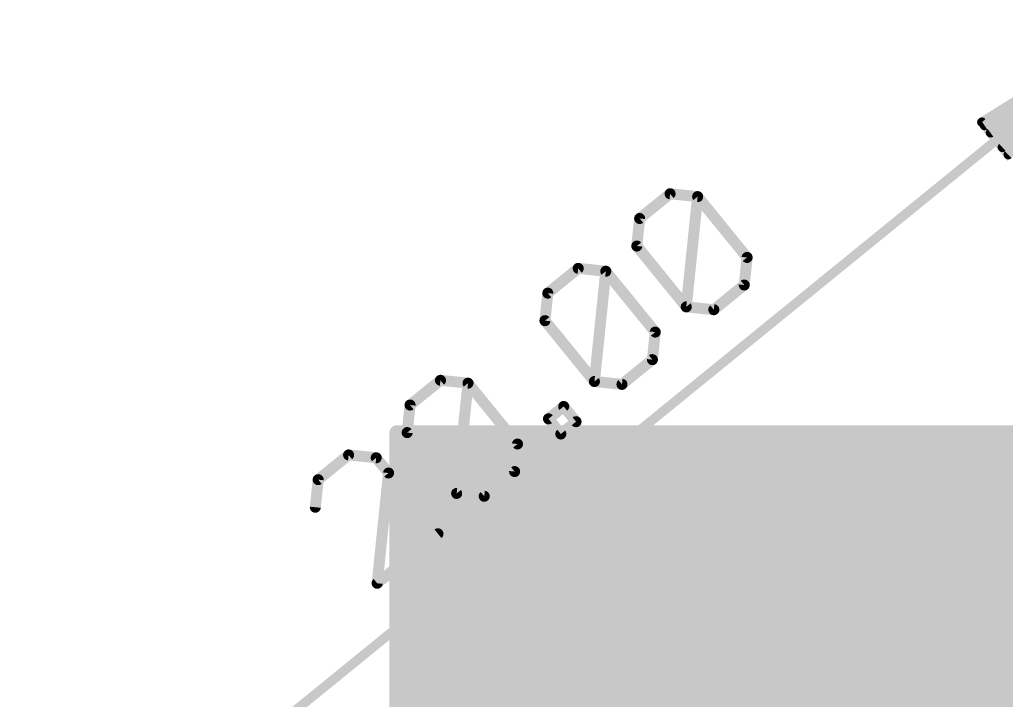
# Model space of a CAD drawing. Extents: x -39 to 92, y -66 to 29.
# Drawn here: x -5.2 to 8.44, y 18.29 to 27.71 of the extents above; entities that cross this region are included whole.
import ezdxf

# ---------------------------------------------------------------- set-up
doc = ezdxf.new("R2010")
doc.units = 0
for name, color, linetype in [('20', 53, 'CONTINUOUS'), ('29', 40, 'CONTINUOUS'), ('47', 4, 'CONTINUOUS')]:
    doc.layers.add(name, color=color, linetype=linetype)

msp = doc.modelspace()

# ---------------------------------------------------------------- linework, layer by layer
at = {"layer": '20', "const_width": 0.2032}
msp.add_lwpolyline([(11.0109, 0.9982, 1), (11.0109, 20.9982, 1), (11.0109, 0.9982)], format="xyb", dxfattribs=at)
at = {"layer": '29', "const_width": 0.2032}
for points in [[(0.0109, 10.9982), (0.0109, 21.9982)], [(0.0109, 21.9982), (11.0109, 21.9982)], [(0.0109, 21.9456), (11.0109, 21.9456)], [(0.0109, 21.7424), (11.0109, 21.7424)], [(0.0109, 21.5392), (11.0109, 21.5392)], [(0.0109, 21.336), (11.0109, 21.336)], [(0.0109, 21.1328), (11.0109, 21.1328)], [(0.0109, 20.9296), (11.0109, 20.9296)], [(0.0109, 20.7264), (11.0109, 20.7264)], [(0.0109, 20.5232), (11.0109, 20.5232)], [(0.0109, 20.32), (11.0109, 20.32)], [(0.0109, 20.1168), (11.0109, 20.1168)], [(0.0109, 19.9136), (11.0109, 19.9136)], [(0.0109, 19.7104), (11.0109, 19.7104)], [(0.0109, 19.5072), (11.0109, 19.5072)], [(0.0109, 19.304), (11.0109, 19.304)], [(0.0109, 19.1008), (10.5564, 19.1008)], [(0.0109, 18.8976), (9.6102, 18.8976)], [(0.0109, 18.6944), (9.3816, 18.6944)], [(0.0109, 18.4912), (9.153, 18.4912)], [(0.0109, 18.288), (8.9244, 18.288)]]:
    msp.add_lwpolyline(points, dxfattribs=at)
at = {"layer": '29'}
for points, const_width in [([(0.0617, 21.9982, 1), (-0.0399, 21.9982)], 0.1016), ([(0.0109, 22.049, 1), (0.0109, 21.9474)], 0.1016), ([(0.0109, 21.9964, 1), (0.0109, 21.8948)], 0.1016), ([(0.0109, 21.7932, 1), (0.0109, 21.6916)], 0.1016), ([(0.0109, 21.59, 1), (0.0109, 21.4884)], 0.1016), ([(0.0109, 21.3868, 1), (0.0109, 21.2852)], 0.1016), ([(0.0109, 21.1836, 1), (0.0109, 21.082)], 0.1016), ([(0.0109, 20.9804, 1), (0.0109, 20.8788)], 0.1016), ([(0.0109, 20.7772, 1), (0.0109, 20.6756)], 0.1016), ([(0.0109, 20.574, 1), (0.0109, 20.4724)], 0.1016), ([(0.0109, 20.3708, 1), (0.0109, 20.2692)], 0.1016), ([(0.0109, 20.1676, 1), (0.0109, 20.066)], 0.1016), ([(0.0109, 19.9644, 1), (0.0109, 19.8628)], 0.1016), ([(0.0109, 19.7612, 1), (0.0109, 19.6596)], 0.1016), ([(0.0109, 19.558, 1), (0.0109, 19.4564)], 0.1016), ([(0.0109, 19.3548, 1), (0.0109, 19.2532)], 0.1016), ([(0.0109, 19.1516, 1), (0.0109, 19.05)], 0.1016), ([(13.9309, 16.0582, 1.0308), (8.0809, 16.0482)], 0.2032), ([(0.0109, 18.9484, 1), (0.0109, 18.8468)], 0.1016), ([(0.0109, 18.7452, 1), (0.0109, 18.6436)], 0.1016), ([(0.0109, 18.542, 1), (0.0109, 18.4404)], 0.1016), ([(0.0109, 18.3388, 1), (0.0109, 18.2372)], 0.1016)]:
    msp.add_lwpolyline(points, format="xyb", dxfattribs=dict(at, const_width=const_width))
at = {"layer": '47'}
for points, const_width in [([(-5.1395, 15.1039), (10.272, 27.6459)], 0.13), ([(10.272, 27.6459), (8.1043, 26.2934)], 0.13), ([(10.272, 27.6459), (8.1417, 26.2475)], 0.13), ([(10.272, 27.6459), (8.2238, 26.1466)], 0.13), ([(8.3879, 25.945), (10.272, 27.6459)], 0.13), ([(8.4699, 25.8442), (10.272, 27.6459)], 0.13), ([(8.1043, 26.2934), (8.5073, 25.7982)], 0.13), ([(3.3708, 24.9609), (3.7917, 25.303)], 0.1524), ([(3.7917, 25.303), (4.1731, 25.2636)], 0.1524), ([(4.0155, 23.7377), (4.1731, 25.2636)], 0.1524), ([(4.1731, 25.2636), (4.8572, 24.4218)], 0.1524), ([(3.3314, 24.5795), (3.3708, 24.9609)], 0.1524), ([(4.0155, 23.7377), (3.3314, 24.5795)], 0.1524), ([(4.8572, 24.4218), (4.8178, 24.0404)], 0.1524), ([(2.1003, 23.9284), (2.5212, 24.2705)], 0.1524), ([(2.5212, 24.2705), (2.9026, 24.231)], 0.1524), ([(2.745, 22.7052), (2.9026, 24.231)], 0.1524), ([(2.9026, 24.231), (3.5867, 23.3893)], 0.1524), ([(4.8178, 24.0404), (4.3969, 23.6983)], 0.1524), ([(2.0609, 23.547), (2.1003, 23.9284)], 0.1524), ([(4.3969, 23.6983), (4.0155, 23.7377)], 0.1524), ([(2.745, 22.7052), (2.0609, 23.547)], 0.1524), ([(3.5867, 23.3893), (3.5473, 23.0079)], 0.1524), ([(3.5473, 23.0079), (3.1264, 22.6658)], 0.1524), ([(0.1946, 22.3797), (0.6154, 22.7217)], 0.1524), ([(0.6154, 22.7217), (0.9969, 22.6823)], 0.1524), ([(0.8392, 21.1565), (0.9969, 22.6823)], 0.1524), ([(0.9969, 22.6823), (1.681, 21.8405)], 0.1524), ([(3.1264, 22.6658), (2.745, 22.7052)], 0.1524), ([(0.1551, 21.9982), (0.1946, 22.3797)], 0.1524), ([(2.1097, 22.189), (2.3201, 22.36)], 0.1524), ([(2.3201, 22.36), (2.4912, 22.1496)], 0.1524), ([(2.2807, 21.9785), (2.1097, 22.189)], 0.1524), ([(2.4912, 22.1496), (2.2807, 21.9785)], 0.1524), ([(0.8392, 21.1565), (0.1551, 21.9982)], 0.1524), ([(1.681, 21.8405), (1.6415, 21.4591)], 0.1524), ([(-0.6551, 21.6892), (-1.0759, 21.3472)], 0.1524), ([(-0.2736, 21.6498), (-0.6551, 21.6892)], 0.1524), ([(-0.1026, 21.4393), (-0.2736, 21.6498)], 0.1524), ([(-0.2603, 19.9135), (-0.1026, 21.4393)], 0.1524), ([(1.6415, 21.4591), (1.2207, 21.117)], 0.1524), ([(-1.0759, 21.3472), (-1.1154, 20.9657)], 0.1524), ([(1.2207, 21.117), (0.8392, 21.1565)], 0.1524), ([(0.5815, 20.5976), (-0.2603, 19.9135)], 0.1524)]:
    msp.add_lwpolyline(points, dxfattribs=dict(at, const_width=const_width))
for points, const_width in [([(8.1295, 26.3139, 1), (8.0791, 26.2729)], 0.065), ([(8.0871, 26.321, 1), (8.1215, 26.2658)], 0.065), ([(8.1239, 26.2746, 1), (8.1595, 26.2203)], 0.065), ([(8.2046, 26.1729, 1), (8.243, 26.1204)], 0.065), ([(8.3661, 25.9691, 1), (8.4097, 25.9209)], 0.065), ([(8.447, 25.8671, 1), (8.4929, 25.8212)], 0.065), ([(3.7956, 25.3409, 1), (3.7878, 25.2651)], 0.0762), ([(3.8157, 25.2734, 1), (3.7677, 25.3325)], 0.0762), ([(4.2027, 25.2876, 1), (4.1436, 25.2395)], 0.0762), ([(4.211, 25.2596, 1), (4.1352, 25.2675)], 0.0762), ([(4.1692, 25.2257, 1), (4.1771, 25.3015)], 0.0762), ([(3.3468, 24.9905, 1), (3.3948, 24.9314)], 0.0762), ([(3.4087, 24.957, 1), (3.3329, 24.9649)], 0.0762), ([(3.361, 24.6035, 1), (3.3018, 24.5555)], 0.0762), ([(3.2935, 24.5834, 1), (3.3693, 24.5756)], 0.0762), ([(4.8951, 24.4179, 1), (4.8193, 24.4257)], 0.0762), ([(4.8276, 24.3978, 1), (4.8868, 24.4458)], 0.0762), ([(2.5251, 24.3084, 1), (2.5173, 24.2326)], 0.0762), ([(2.5452, 24.2409, 1), (2.4972, 24.3)], 0.0762), ([(2.9322, 24.2551, 1), (2.8731, 24.207)], 0.0762), ([(2.9405, 24.2271, 1), (2.8647, 24.235)], 0.0762), ([(2.8987, 24.1932, 1), (2.9066, 24.2689)], 0.0762), ([(4.7799, 24.0443, 1), (4.8557, 24.0364)], 0.0762), ([(4.8418, 24.0108, 1), (4.7938, 24.0699)], 0.0762), ([(2.0763, 23.958, 1), (2.1243, 23.8989)], 0.0762), ([(2.1382, 23.9245, 1), (2.0624, 23.9323)], 0.0762), ([(4.0194, 23.7756, 1), (4.0116, 23.6998)], 0.0762), ([(3.9776, 23.7417, 1), (4.0534, 23.7338)], 0.0762), ([(3.9859, 23.7137, 1), (4.045, 23.7618)], 0.0762), ([(4.3729, 23.7279, 1), (4.421, 23.6688)], 0.0762), ([(4.393, 23.6604, 1), (4.4008, 23.7362)], 0.0762), ([(2.0905, 23.571, 1), (2.0313, 23.523)], 0.0762), ([(2.023, 23.5509, 1), (2.0988, 23.5431)], 0.0762), ([(3.6246, 23.3854, 1), (3.5488, 23.3932)], 0.0762), ([(3.5571, 23.3653, 1), (3.6163, 23.4133)], 0.0762), ([(3.5713, 22.9783, 1), (3.5233, 23.0374)], 0.0762), ([(3.5094, 23.0118, 1), (3.5852, 23.0039)], 0.0762), ([(0.6193, 22.7596, 1), (0.6115, 22.6838)], 0.0762), ([(0.6395, 22.6921, 1), (0.5914, 22.7513)], 0.0762), ([(1.0264, 22.7063, 1), (0.9673, 22.6583)], 0.0762), ([(1.0348, 22.6784, 1), (0.959, 22.6862)], 0.0762), ([(0.993, 22.6444, 1), (1.0008, 22.7202)], 0.0762), ([(2.7489, 22.7431, 1), (2.741, 22.6673)], 0.0762), ([(2.7071, 22.7092, 1), (2.7829, 22.7013)], 0.0762), ([(2.7154, 22.6812, 1), (2.7745, 22.7293)], 0.0762), ([(3.1024, 22.6954, 1), (3.1504, 22.6362)], 0.0762), ([(3.1225, 22.6279, 1), (3.1303, 22.7037)], 0.0762), ([(0.1705, 22.4092, 1), (0.2186, 22.3501)], 0.0762), ([(0.2325, 22.3757, 1), (0.1567, 22.3836)], 0.0762), ([(2.3497, 22.384, 1), (2.2906, 22.336)], 0.0762), ([(2.3442, 22.3304, 1), (2.2961, 22.3896)], 0.0762), ([(2.1393, 22.213, 1), (2.0801, 22.1649)], 0.0762), ([(2.0857, 22.2185, 1), (2.1337, 22.1594)], 0.0762), ([(2.4616, 22.1255, 1), (2.5207, 22.1736)], 0.0762), ([(2.5152, 22.12, 1), (2.4671, 22.1791)], 0.0762), ([(0.1172, 22.0021, 1), (0.193, 21.9943)], 0.0762), ([(0.1847, 22.0222, 1), (0.1256, 21.9742)], 0.0762), ([(2.2567, 22.0081, 1), (2.3048, 21.949)], 0.0762), ([(2.2512, 21.9545, 1), (2.3103, 22.0026)], 0.0762), ([(1.7188, 21.8366, 1), (1.6431, 21.8444)], 0.0762), ([(1.6514, 21.8165, 1), (1.7105, 21.8646)], 0.0762), ([(-0.6512, 21.7271, 1), (-0.659, 21.6513)], 0.0762), ([(-0.631, 21.6596, 1), (-0.6791, 21.7188)], 0.0762), ([(-0.2441, 21.6738, 1), (-0.3032, 21.6257)], 0.0762), ([(-0.2775, 21.6119, 1), (-0.2697, 21.6877)], 0.0762), ([(-0.0647, 21.4354, 1), (-0.1405, 21.4432)], 0.0762), ([(-0.1322, 21.4153, 1), (-0.073, 21.4634)], 0.0762), ([(1.6036, 21.463, 1), (1.6794, 21.4552)], 0.0762), ([(1.6656, 21.4295, 1), (1.6175, 21.4886)], 0.0762), ([(-1.1, 21.3767, 1), (-1.0519, 21.3176)], 0.0762), ([(-1.0381, 21.3432, 1), (-1.1138, 21.3511)], 0.0762), ([(0.8431, 21.1944, 1), (0.8353, 21.1186)], 0.0762), ([(0.8013, 21.1604, 1), (0.8771, 21.1525)], 0.0762), ([(0.8096, 21.1324, 1), (0.8688, 21.1805)], 0.0762), ([(1.1966, 21.1466, 1), (1.2447, 21.0875)], 0.0762), ([(1.2167, 21.0791, 1), (1.2246, 21.1549)], 0.0762), ([(-1.1533, 20.9696, 1), (-1.0775, 20.9618)], 0.0762), ([(0.6055, 20.568, 1), (0.5574, 20.6272)], 0.0762), ([(-0.2843, 19.9431, 1), (-0.2363, 19.884)], 0.0762), ([(-0.2982, 19.9174, 1), (-0.2224, 19.9096)], 0.0762)]:
    msp.add_lwpolyline(points, format="xyb", dxfattribs=dict(at, const_width=const_width))

doc.saveas('drawing.dxf')
